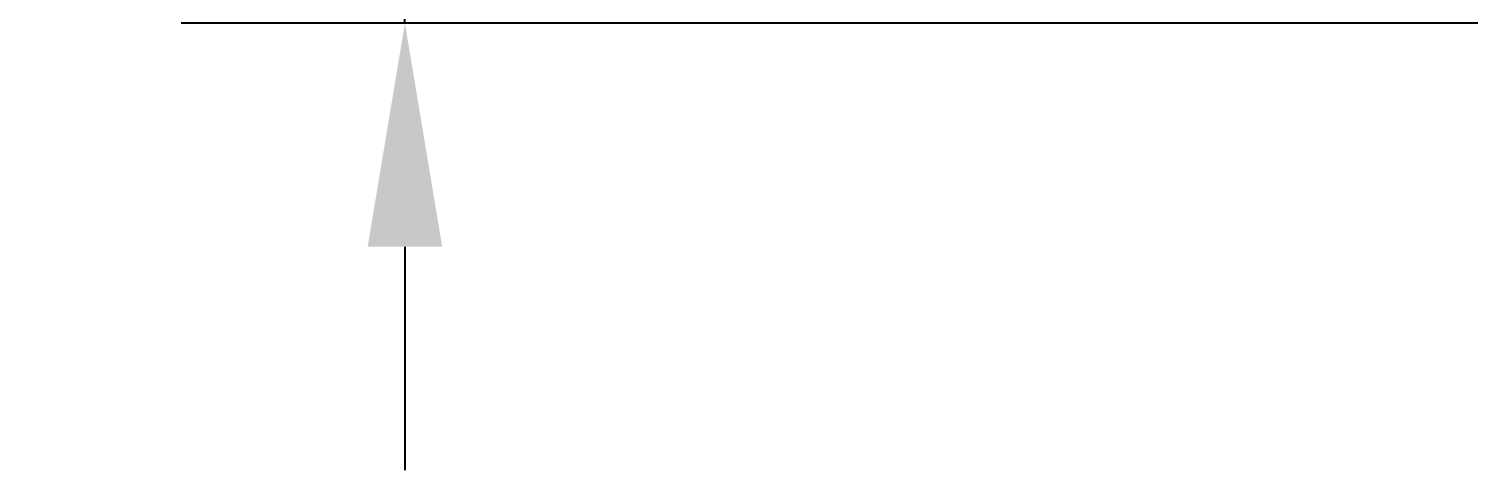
# Model space of a CAD drawing. Header units: millimetres. Extents: x 0 to 23760, y 0 to 16800.
# Drawn here: x 3877 to 4649, y 13136 to 13373 of the extents above; entities that cross this region are included whole.
import ezdxf

# ---------------------------------------------------------------- set-up
doc = ezdxf.new("R2010")
doc.units = ezdxf.units.MM
doc.header["$LTSCALE"] = 400
doc.layers.add('08', color=1, linetype='Continuous')
doc.styles.get("Standard").update_dxf_attribs({"font": 'isocp', "width": 0.707, "bigfont": 'intecad.shx'})
doc.dimstyles.new('INTE', dxfattribs={"dimscale": 40, "dimtxt": 3.5, "dimasz": 3, "dimexe": 3, "dimexo": 0, "dimgap": 1, "dimtad": 1, "dimdec": 0, "dimdsep": 46, "dimtxsty": 'Standard', "dimcen": 0, "dimclrd": 1, "dimclre": 1, "dimclrt": 3, "dimadec": 0, "dimazin": 0, "dimtfac": 1, "dimtdec": 0, "dimtmove": 0, "dimatfit": 0, "dimfxl": 3, "dimarcsym": 0})

# ---------------------------------------------------------------- blocks, each defined once
blk = doc.blocks.new('*D83')
at = {"layer": '08', "color": 1, "lineweight": -2}
for p, q in [((4078.64, 13676.33), (4078.64, 14034.78)), ((4715.75, 13556.33), (3958.64, 13556.33)), ((4078.64, 13376.03), (4078.64, 13556.33)), ((5091.05, 13376.03), (3958.64, 13376.03)), ((4078.64, 13256.03), (4078.64, 13136.03))]:
    blk.add_line(p, q, dxfattribs=at)
at = {"layer": '08', "color": 1}
for points in [[(4058.64, 13676.33), (4098.64, 13676.33), (4078.64, 13556.33)], [(4058.64, 13256.03), (4098.64, 13256.03), (4078.64, 13376.03)]]:
    blk.add_solid(points, dxfattribs=at)
at = {"layer": 'Defpoints', "color": 0}
for p in [(4078.64, 13556.33), (4715.75, 13556.33), (5091.05, 13376.03)]:
    blk.add_point(p, dxfattribs=at)
at = {"layer": '08', "color": 3, "insert": (3968.64, 13915.55), "char_height": 140, "attachment_point": 5, "rotation": 90}
blk.add_mtext('180', dxfattribs=at)

msp = doc.modelspace()

# ---------------------------------------------------------------- dimensions: what is measured, and where the dimension line sits
at = {"layer": '08'}
dim = msp.add_linear_dim(base=(4078.64, 13556.33), p1=(5091.05, 13376.03), p2=(4715.75, 13556.33), angle=90, dimstyle='INTE', dxfattribs=at)
dim.commit()
dim.dimension.update_dxf_attribs({"geometry": '*D83', "text_midpoint": (3968.64, 13915.55)})

doc.saveas('drawing.dxf')
